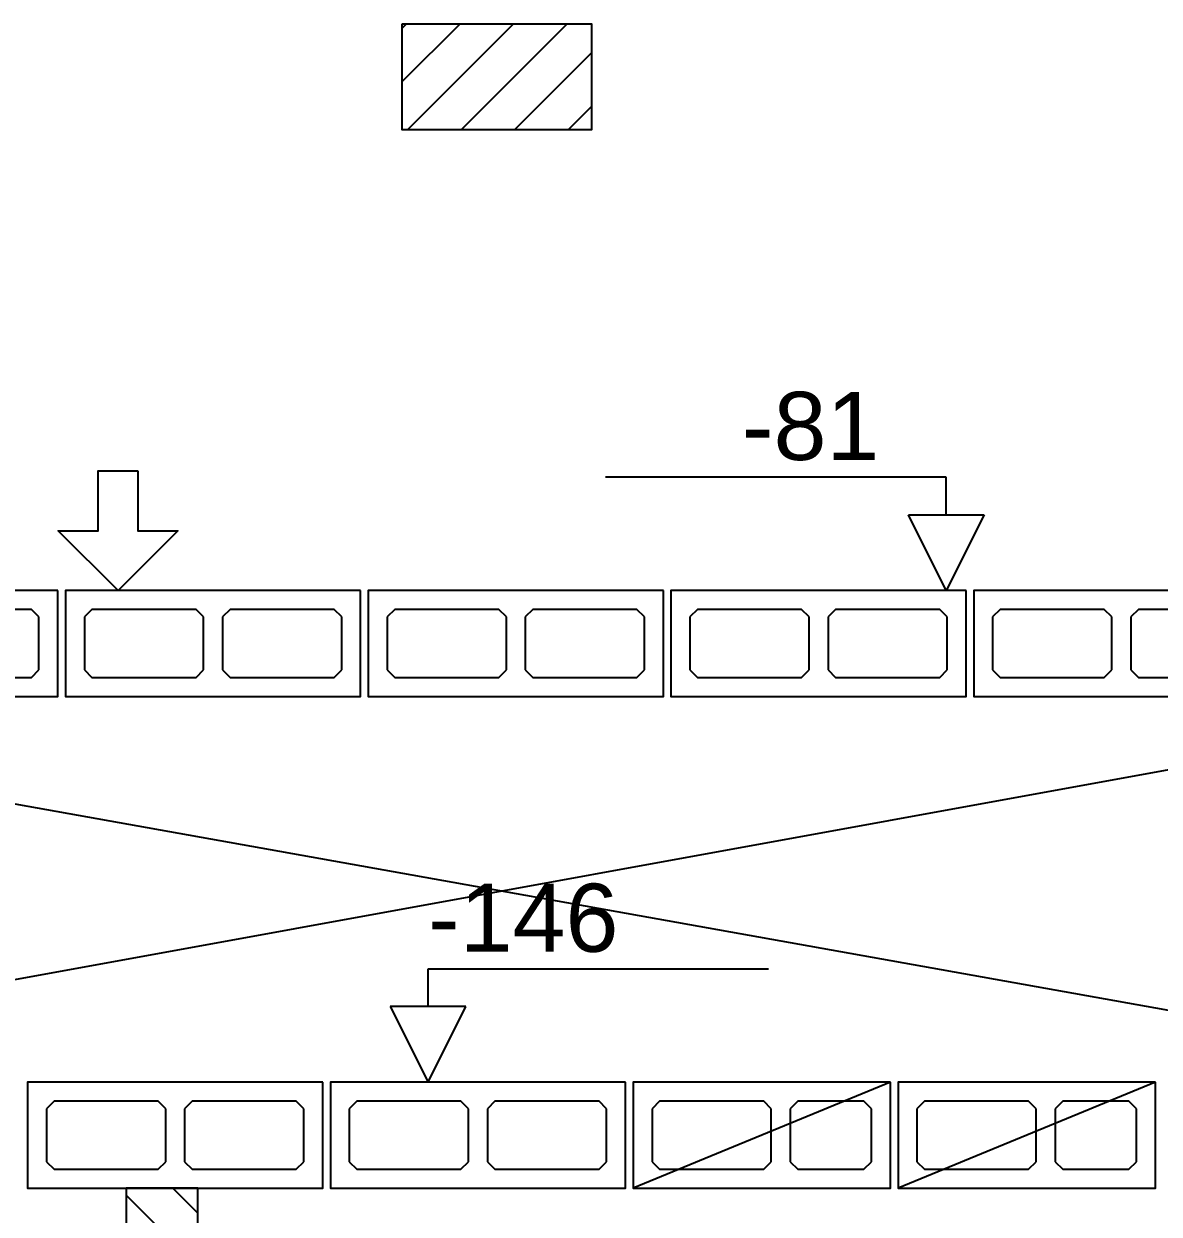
# Model space of a CAD drawing. Extents: x 0 to 119, y 0 to 84.
# Drawn here: x 29.828 to 32.828, y 49.471 to 52.618 of the extents above; entities that cross this region are included whole.
import ezdxf

# ---------------------------------------------------------------- set-up
doc = ezdxf.new("R2010")
doc.units = 0
doc.header["$MEASUREMENT"] = 0
doc.linetypes.add('ESTILO_TQS_0003', pattern=[1.5, 0.5, -0.4, 0.1, -0.5])
doc.linetypes.add('ESTILO_TQS_0005', pattern=[0.4, 0.3, -0.1])
for name, color, linetype in [('20', 1, 'CONTINUOUS'), ('27', 250, 'CONTINUOUS'), ('29', 9, 'CONTINUOUS'), ('3', 7, 'CONTINUOUS')]:
    doc.layers.add(name, color=color, linetype=linetype)
doc.styles.add('TQS_ARIAL', font='arial.ttf')

msp = doc.modelspace()

# ---------------------------------------------------------------- linework, layer by layer
at = {"layer": '20', "color": 1, "linetype": 'Continuous'}
for p, q in [((32.265195, 51.42), (31.365195, 51.42)), ((32.265195, 51.32), (32.265195, 51.42)), ((32.265195, 51.12), (32.165195, 51.32)), ((32.165195, 51.32), (32.365195, 51.32)), ((32.365195, 51.32), (32.265195, 51.12)), ((30.895797, 50.02), (30.895797, 50.12)), ((30.895797, 50.12), (31.795797, 50.12)), ((30.995797, 50.02), (30.795797, 50.02)), ((30.795797, 50.02), (30.895797, 49.82)), ((30.895797, 49.82), (30.995797, 50.02))]:
    msp.add_line(p, q, dxfattribs=at)
at = {"layer": '27', "color": 250, "linetype": 'ESTILO_TQS_0005'}
for points in [[(29.8678, 51.05), (29.8478, 51.07), (29.5728, 51.07), (29.5528, 51.05), (29.5528, 50.91), (29.5728, 50.89), (29.8478, 50.89), (29.8678, 50.91), (29.8678, 51.05)], [(30.3028, 51.05), (30.2828, 51.07), (30.0078, 51.07), (29.9878, 51.05), (29.9878, 50.91), (30.0078, 50.89), (30.2828, 50.89), (30.3028, 50.91), (30.3028, 51.05)], [(30.6678, 51.05), (30.6478, 51.07), (30.3728, 51.07), (30.3528, 51.05), (30.3528, 50.91), (30.3728, 50.89), (30.6478, 50.89), (30.6678, 50.91), (30.6678, 51.05)], [(31.1028, 51.05), (31.0828, 51.07), (30.8078, 51.07), (30.7878, 51.05), (30.7878, 50.91), (30.8078, 50.89), (31.0828, 50.89), (31.1028, 50.91), (31.1028, 51.05)], [(31.4678, 51.05), (31.4478, 51.07), (31.1728, 51.07), (31.1528, 51.05), (31.1528, 50.91), (31.1728, 50.89), (31.4478, 50.89), (31.4678, 50.91), (31.4678, 51.05)], [(31.9028, 51.05), (31.8828, 51.07), (31.6078, 51.07), (31.5878, 51.05), (31.5878, 50.91), (31.6078, 50.89), (31.8828, 50.89), (31.9028, 50.91), (31.9028, 51.05)], [(32.2678, 51.05), (32.2478, 51.07), (31.9728, 51.07), (31.9528, 51.05), (31.9528, 50.91), (31.9728, 50.89), (32.2478, 50.89), (32.2678, 50.91), (32.2678, 51.05)], [(32.7028, 51.05), (32.6828, 51.07), (32.4078, 51.07), (32.3878, 51.05), (32.3878, 50.91), (32.4078, 50.89), (32.6828, 50.89), (32.7028, 50.91), (32.7028, 51.05)], [(33.0678, 51.05), (33.0478, 51.07), (32.7728, 51.07), (32.7528, 51.05), (32.7528, 50.91), (32.7728, 50.89), (33.0478, 50.89), (33.0678, 50.91), (33.0678, 51.05)], [(30.2028, 49.75), (30.1828, 49.77), (29.9078, 49.77), (29.8878, 49.75), (29.8878, 49.61), (29.9078, 49.59), (30.1828, 49.59), (30.2028, 49.61), (30.2028, 49.75)], [(30.5678, 49.75), (30.5478, 49.77), (30.2728, 49.77), (30.2528, 49.75), (30.2528, 49.61), (30.2728, 49.59), (30.5478, 49.59), (30.5678, 49.61), (30.5678, 49.75)], [(31.0028, 49.75), (30.9828, 49.77), (30.7078, 49.77), (30.6878, 49.75), (30.6878, 49.61), (30.7078, 49.59), (30.9828, 49.59), (31.0028, 49.61), (31.0028, 49.75)], [(31.3678, 49.75), (31.3478, 49.77), (31.0728, 49.77), (31.0528, 49.75), (31.0528, 49.61), (31.0728, 49.59), (31.3478, 49.59), (31.3678, 49.61), (31.3678, 49.75)], [(31.8028, 49.75), (31.7828, 49.77), (31.5078, 49.77), (31.4878, 49.75), (31.4878, 49.61), (31.5078, 49.59), (31.7828, 49.59), (31.8028, 49.61), (31.8028, 49.75)], [(32.0678, 49.75), (32.0478, 49.77), (31.8728, 49.77), (31.8528, 49.75), (31.8528, 49.61), (31.8728, 49.59), (32.0478, 49.59), (32.0678, 49.61), (32.0678, 49.75)], [(32.5028, 49.75), (32.4828, 49.77), (32.2078, 49.77), (32.1878, 49.75), (32.1878, 49.61), (32.2078, 49.59), (32.4828, 49.59), (32.5028, 49.61), (32.5028, 49.75)], [(32.7678, 49.75), (32.7478, 49.77), (32.5728, 49.77), (32.5528, 49.75), (32.5528, 49.61), (32.5728, 49.59), (32.7478, 49.59), (32.7678, 49.61), (32.7678, 49.75)]]:
    msp.add_lwpolyline(points, dxfattribs=at)
at = {"layer": '29', "color": 9, "linetype": 'Continuous'}
for p, q in [((30.827734, 52.465202), (30.980441, 52.617908)), ((30.827734, 52.606623), (30.839019, 52.617908)), ((30.841862, 52.337908), (31.121862, 52.617908)), ((30.983284, 52.337908), (31.263284, 52.617908)), ((31.124705, 52.337908), (31.327734, 52.540938)), ((31.266126, 52.337908), (31.327734, 52.399516)), ((28.2178, 50.84), (33.9178, 49.82)), ((33.9178, 50.84), (28.3178, 49.82)), ((30.221645, 49.54), (30.287842, 49.473803)), ((30.098202, 49.522021), (30.287842, 49.332381))]:
    msp.add_line(p, q, dxfattribs=at)
for points in [[(30.827734, 52.617908), (31.327734, 52.617908), (31.327734, 52.337908), (30.827734, 52.337908), (30.827734, 52.617908)], [(30.287842, 49.228341), (30.287842, 49.54), (30.098202, 49.54), (30.098202, 47.709291), (30.287842, 47.709291), (30.287842, 49.03886), (33.3378, 49.03886), (33.3378, 49.228341), (30.287842, 49.228341)]]:
    msp.add_lwpolyline(points, dxfattribs=at)
at = {"layer": '3', "color": 7, "linetype": 'Continuous'}
for p, q in [((32.1178, 49.82), (31.4378, 49.54)), ((32.8178, 49.82), (32.1378, 49.54))]:
    msp.add_line(p, q, dxfattribs=at)
for points in [[(30.129352, 51.435947), (30.129352, 51.277974), (30.234668, 51.277974), (30.076695, 51.12), (29.918721, 51.277974), (30.024037, 51.277974), (30.024037, 51.435947), (30.129352, 51.435947)], [(29.9178, 51.12), (29.1378, 51.12), (29.1378, 50.84), (29.9178, 50.84), (29.9178, 51.12)], [(30.7178, 51.12), (29.9378, 51.12), (29.9378, 50.84), (30.7178, 50.84), (30.7178, 51.12)], [(31.5178, 51.12), (30.7378, 51.12), (30.7378, 50.84), (31.5178, 50.84), (31.5178, 51.12)], [(32.3178, 51.12), (31.5378, 51.12), (31.5378, 50.84), (32.3178, 50.84), (32.3178, 51.12)], [(33.1178, 51.12), (32.3378, 51.12), (32.3378, 50.84), (33.1178, 50.84), (33.1178, 51.12)], [(30.6178, 49.82), (29.8378, 49.82), (29.8378, 49.54), (30.6178, 49.54), (30.6178, 49.82)], [(31.4178, 49.82), (30.6378, 49.82), (30.6378, 49.54), (31.4178, 49.54), (31.4178, 49.82)], [(32.1178, 49.82), (31.4378, 49.82), (31.4378, 49.54), (32.1178, 49.54), (32.1178, 49.82)], [(32.8178, 49.82), (32.1378, 49.82), (32.1378, 49.54), (32.8178, 49.54), (32.8178, 49.82)]]:
    msp.add_lwpolyline(points, dxfattribs=at)

# ---------------------------------------------------------------- texts
at = {"layer": '20', "color": 1, "linetype": 'ESTILO_TQS_0003', "style": 'TQS_ARIAL'}
for s, p in [('-81', (31.725195, 51.465)), ('-146', (30.895797, 50.165))]:
    msp.add_text(s, height=0.18, dxfattribs=at).set_placement(p)

doc.saveas('drawing.dxf')
